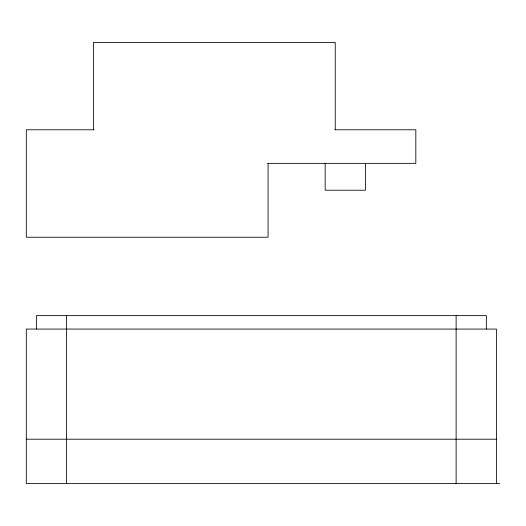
<?xml version="1.0" encoding="UTF-8"?>
<svg xmlns="http://www.w3.org/2000/svg" width="526" height="526" viewBox="0 0 526 526"><rect width="100%" height="100%" fill="white"/><g stroke="black" fill="none" stroke-linecap="round" stroke-linejoin="round"><path stroke-width="0.79" d="M94.213 129.777L26.3 129.777L26.3 237.233L268.076 237.233L268.076 163.356M334.773 129.777L415.823 129.777L415.823 163.356L267.635 163.356M26.3 439.21L496.419 439.21M499.7 483.532L26.3 483.532L26.3 329.066L496.419 329.066L496.419 483.532M486.346 329.066L486.346 315.633L36.373 315.633L36.373 329.066M456.121 315.633L456.121 483.532M365.458 163.356L365.458 190.215L325.16 190.215L325.16 163.356M335.233 129.777L335.233 42.468L93.457 42.468L93.457 129.777M66.598 315.633L66.598 483.532"/></g></svg>
